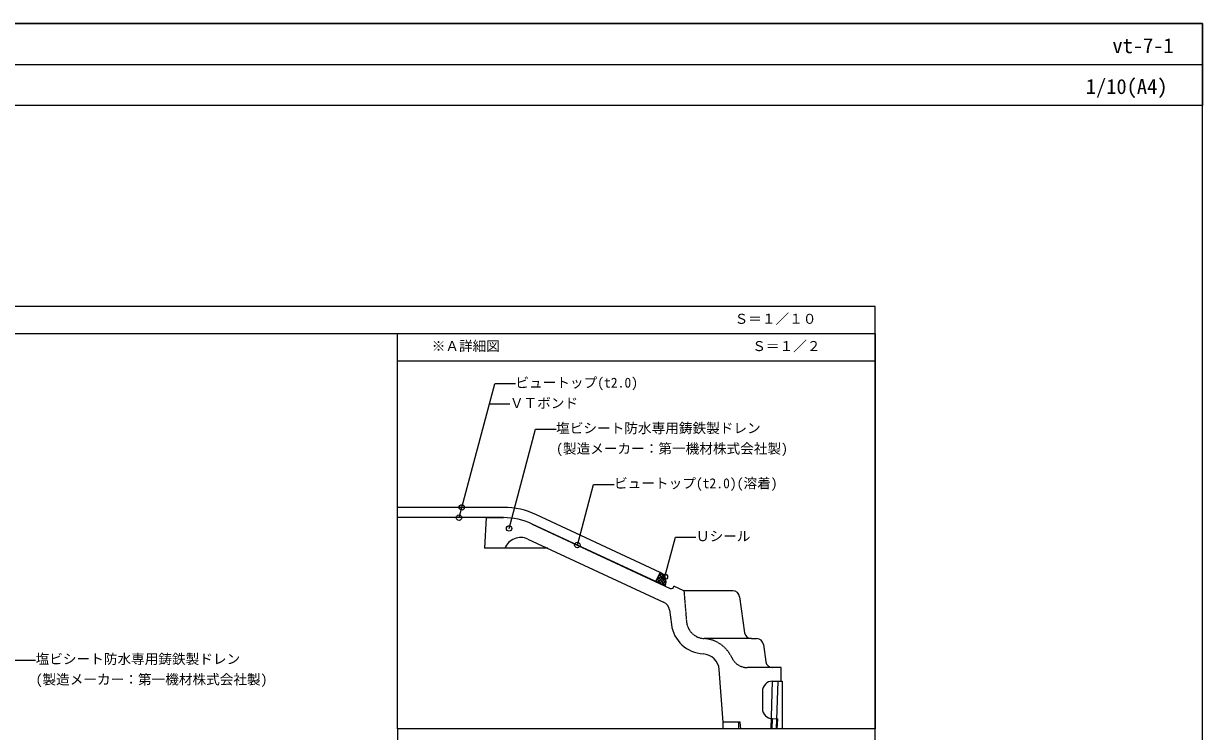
# Model space of a CAD drawing. Units: millimetres, scale not verified, with parts at other scales. Extents: x -1380 to 1380, y -955 to 955.
# Drawn here: x -348 to 1380, y -84 to 955 of the extents above; entities that cross this region are included whole.
import ezdxf
from ezdxf.enums import TextEntityAlignment as Align

# ---------------------------------------------------------------- set-up
doc = ezdxf.new("R2010")
doc.units = ezdxf.units.MM
doc.header["$LTSCALE"] = 3
doc.linetypes.add('USER2', pattern=[0.375, 0.25, -0.125])
for name, color, linetype, lineweight in [('0-0_0', 7, 'Continuous', 18), ('0-1_WAKU', 7, 'Continuous', 18), ('0-3_KUTAI', 3, 'Continuous', 18), ('0-4_BOUSUI', 1, 'Continuous', 18), ('0-5_MOJI', 7, 'Continuous', 18), ('0-6_HATCH', 9, 'Continuous', 18), ('0-8_KANAMONO', 4, 'Continuous', 18), ('0-A_HAISUI', 7, 'Continuous', 9)]:
    doc.layers.add(name, color=color, linetype=linetype, lineweight=lineweight)
doc.styles.add('ＭＳ ゴシック', font='')
doc.styles.get('ＭＳ ゴシック').set_extended_font_data('MS Gothic')

msp = doc.modelspace()

# ---------------------------------------------------------------- linework, layer by layer
at = {"layer": '0-0_0'}
for p, q in [((-1380, 895), (1380, 895)), ((-900, 500), (900, 500)), ((200, 460), (900, 460))]:
    msp.add_line(p, q, dxfattribs=at)
msp.add_lwpolyline([(-900, -660), (900, -660), (900, 540), (-900, 540)], close=True, dxfattribs=at)
at = {"layer": '0-1_WAKU'}
for points in [[(1380, 835), (-1380, 835), (-1380, 955), (1380, 955)], [(-1380, -955), (1380, -955), (1380, 955), (-1380, 955)], [(200, 500), (900, 500), (900, -80), (200, -80)], [(200, -80), (200, -660), (900, -660), (900, -80)]]:
    msp.add_lwpolyline(points, close=True, dxfattribs=at)
at = {"layer": '0-3_KUTAI'}
msp.add_line((355.093, 230), (200, 230), dxfattribs=at)
at = {"layer": '0-4_BOUSUI'}
for p, q in [((355.09, 245), (200, 245)), ((355.092, 230), (200, 230)), ((584.965, 149.702), (403.704, 234.225)), ((578.626, 136.107), (397.364, 220.631)), ((578.614, 136.113), (584.965, 149.702)), ((592.203, 129.761), (578.626, 136.107))]:
    msp.add_line(p, q, dxfattribs=at)
for centre, radius, start, end in [((355.103, 130), 115, 65, 90.00602), ((355.103, 130), 100, 65, 90.00602), ((578.542, 136.087), 15.054, 335.15358, 64.74359)]:
    msp.add_arc(centre, radius, start, end, dxfattribs=at)
at = {"layer": '0-5_MOJI'}
for p, q in [((290.069, 230), (342.67, 426.311)), ((372.67, 426.311), (342.67, 426.311)), ((364.632, 396.311), (334.632, 396.311)), ((363.406, 214.113), (402.383, 359.581)), ((402.383, 359.581), (432.383, 359.581)), ((463.5, 189.791), (487.32, 278.687)), ((487.32, 278.687), (517.32, 278.687)), ((591.862, 143.146), (607.392, 201.102)), ((607.392, 201.102), (637.392, 201.102)), ((-360.713, 20.864), (-330.713, 20.864))]:
    msp.add_line(p, q, dxfattribs=at)
for centre in [(294.088, 245), (290.069, 230), (363.406, 214.113), (463.5, 189.791), (591.862, 143.146)]:
    msp.add_circle(centre, 4, dxfattribs=at)
at = {"layer": '0-6_HATCH'}
for p, q in [((579.995, 139.069), (589.901, 145.992)), ((580.228, 135.358), (591.728, 143.395)), ((586.283, 132.528), (580.683, 140.541)), ((592.036, 129.839), (582.236, 143.862)), ((582.684, 144.821), (587.507, 148.192)), ((583.55, 133.806), (592.988, 140.401)), ((593.378, 133.462), (583.788, 147.183)), ((593.314, 139.095), (586.467, 148.893)), ((580.53, 135.217), (579.131, 137.219)), ((586.871, 132.253), (593.59, 136.949)), ((590.192, 130.701), (593.252, 132.839))]:
    msp.add_line(p, q, dxfattribs=at)
at = {"layer": '0-8_KANAMONO'}
for p, q in [((329.772, 230), (327.272, 185)), ((329.772, 230), (355.103, 230)), ((397.364, 220.631), (599.793, 126.237)), ((390.952, 198.587), (589.867, 106.039)), ((420.089, 185), (327.272, 185)), ((701.448, 113.865), (708.713, 61.135)), ((598.387, 94.492), (601.324, 73.176)), ((718.619, 52.5), (726.422, 52.5)), ((736.328, 43.865), (739.804, 18.635)), ((677.272, -70), (671.498, 6.992)), ((762.272, 10), (749.71, 10)), ((762.272, -10), (762.272, 10)), ((749.772, -10), (762.272, -10)), ((734.772, -25), (734.772, -50)), ((749.047, -80), (749.772, -65)), ((749.772, -65), (757.263, -65.362)), ((756.556, -80), (757.263, -65.362)), ((677.272, -80), (677.272, -70)), ((699.772, -70), (699.772, -80))]:
    msp.add_line(p, q, dxfattribs=at)
at = {"layer": '0-8_KANAMONO', "linetype": 'USER2'}
for p, q in [((619.772, 122.5), (623.613, 76.247)), ((718.619, 52.5), (649.283, 52.545)), ((749.71, 10), (712.625, 10))]:
    msp.add_line(p, q, dxfattribs=at)
at = {"layer": '0-8_KANAMONO'}
for points in [[(691.542, 122.5), (619.772, 122.5), (604.772, 129.432)], [(703.022, -80), (702.272, -70), (677.272, -70)]]:
    msp.add_lwpolyline(points, dxfattribs=at)
for centre, radius, start, end in [((355.103, 130), 100, 65, 90), ((380.541, 175.858), 25, 65.38862, 158.55076), ((601.272, 129.386), 3.5, 245, 0), ((691.542, 112.5), 10, 7.84409, 90), ((583.527, 92.445), 15, 7.84409, 65), ((650.856, 80), 50, 187.84409, 266.72217), ((718.619, 62.5), 10, 187.84409, 270), ((726.422, 42.5), 10, 7.84409, 90), ((646.568, 5.123), 25, 4.28915, 86.72217), ((749.71, 20), 10, 187.84409, 270), ((749.772, -25), 15, 90, 180), ((749.772, -50), 15, 180, 270)]:
    msp.add_arc(centre, radius, start, end, dxfattribs=at)
at = {"layer": '0-8_KANAMONO', "linetype": 'USER2'}
for centre, radius, start, end in [((650.856, 80), 27.5, 187.84409, 266.72217), ((646.568, 5.123), 47.5, 24.33687, 86.72217), ((712.625, 35), 25, 204.33687, 270)]:
    msp.add_arc(centre, radius, start, end, dxfattribs=at)
at = {"layer": '0-A_HAISUI'}
msp.add_line((757.272, -10), (755.085, -80), dxfattribs=at)
msp.add_lwpolyline([(747.585, -80), (749.772, -10), (764.022, -10), (764.022, -80)], dxfattribs=at)

# ---------------------------------------------------------------- texts
at = {"layer": '0-1_WAKU', "style": 'ＭＳ ゴシック'}
for s, p in [('vt-7-1', (1248.046, 905)), ('1/10(A4)', (1209.061, 845))]:
    msp.add_text(s, height=21.99, dxfattribs=at).set_placement(p, align=Align.BOTTOM_LEFT)
at = {"layer": '0-5_MOJI', "style": 'ＭＳ ゴシック'}
for s, p in [('Ｓ＝１／１０', (694.061, 510)), ('※Ａ詳細図', (250, 470)), ('Ｓ＝１／２', (720.051, 470)), ('ビュートップ(t2.0)', (372.67, 416.311)), ('ＶＴボンド', (364.632, 386.311)), ('塩ビシート防水専用鋳鉄製ドレン', (432.383, 349.581)), ('(製造メーカー：第一機材株式会社製)', (432.383, 319.581)), ('ビュートップ(t2.0)(溶着)', (517.32, 268.687)), ('Ｕシール', (637.392, 191.102)), ('塩ビシート防水専用鋳鉄製ドレン', (-330.713, 10.864)), ('(製造メーカー：第一機材株式会社製)', (-330.713, -19.136))]:
    msp.add_text(s, height=14.66, dxfattribs=at).set_placement(p, align=Align.BOTTOM_LEFT)

doc.saveas('drawing.dxf')
